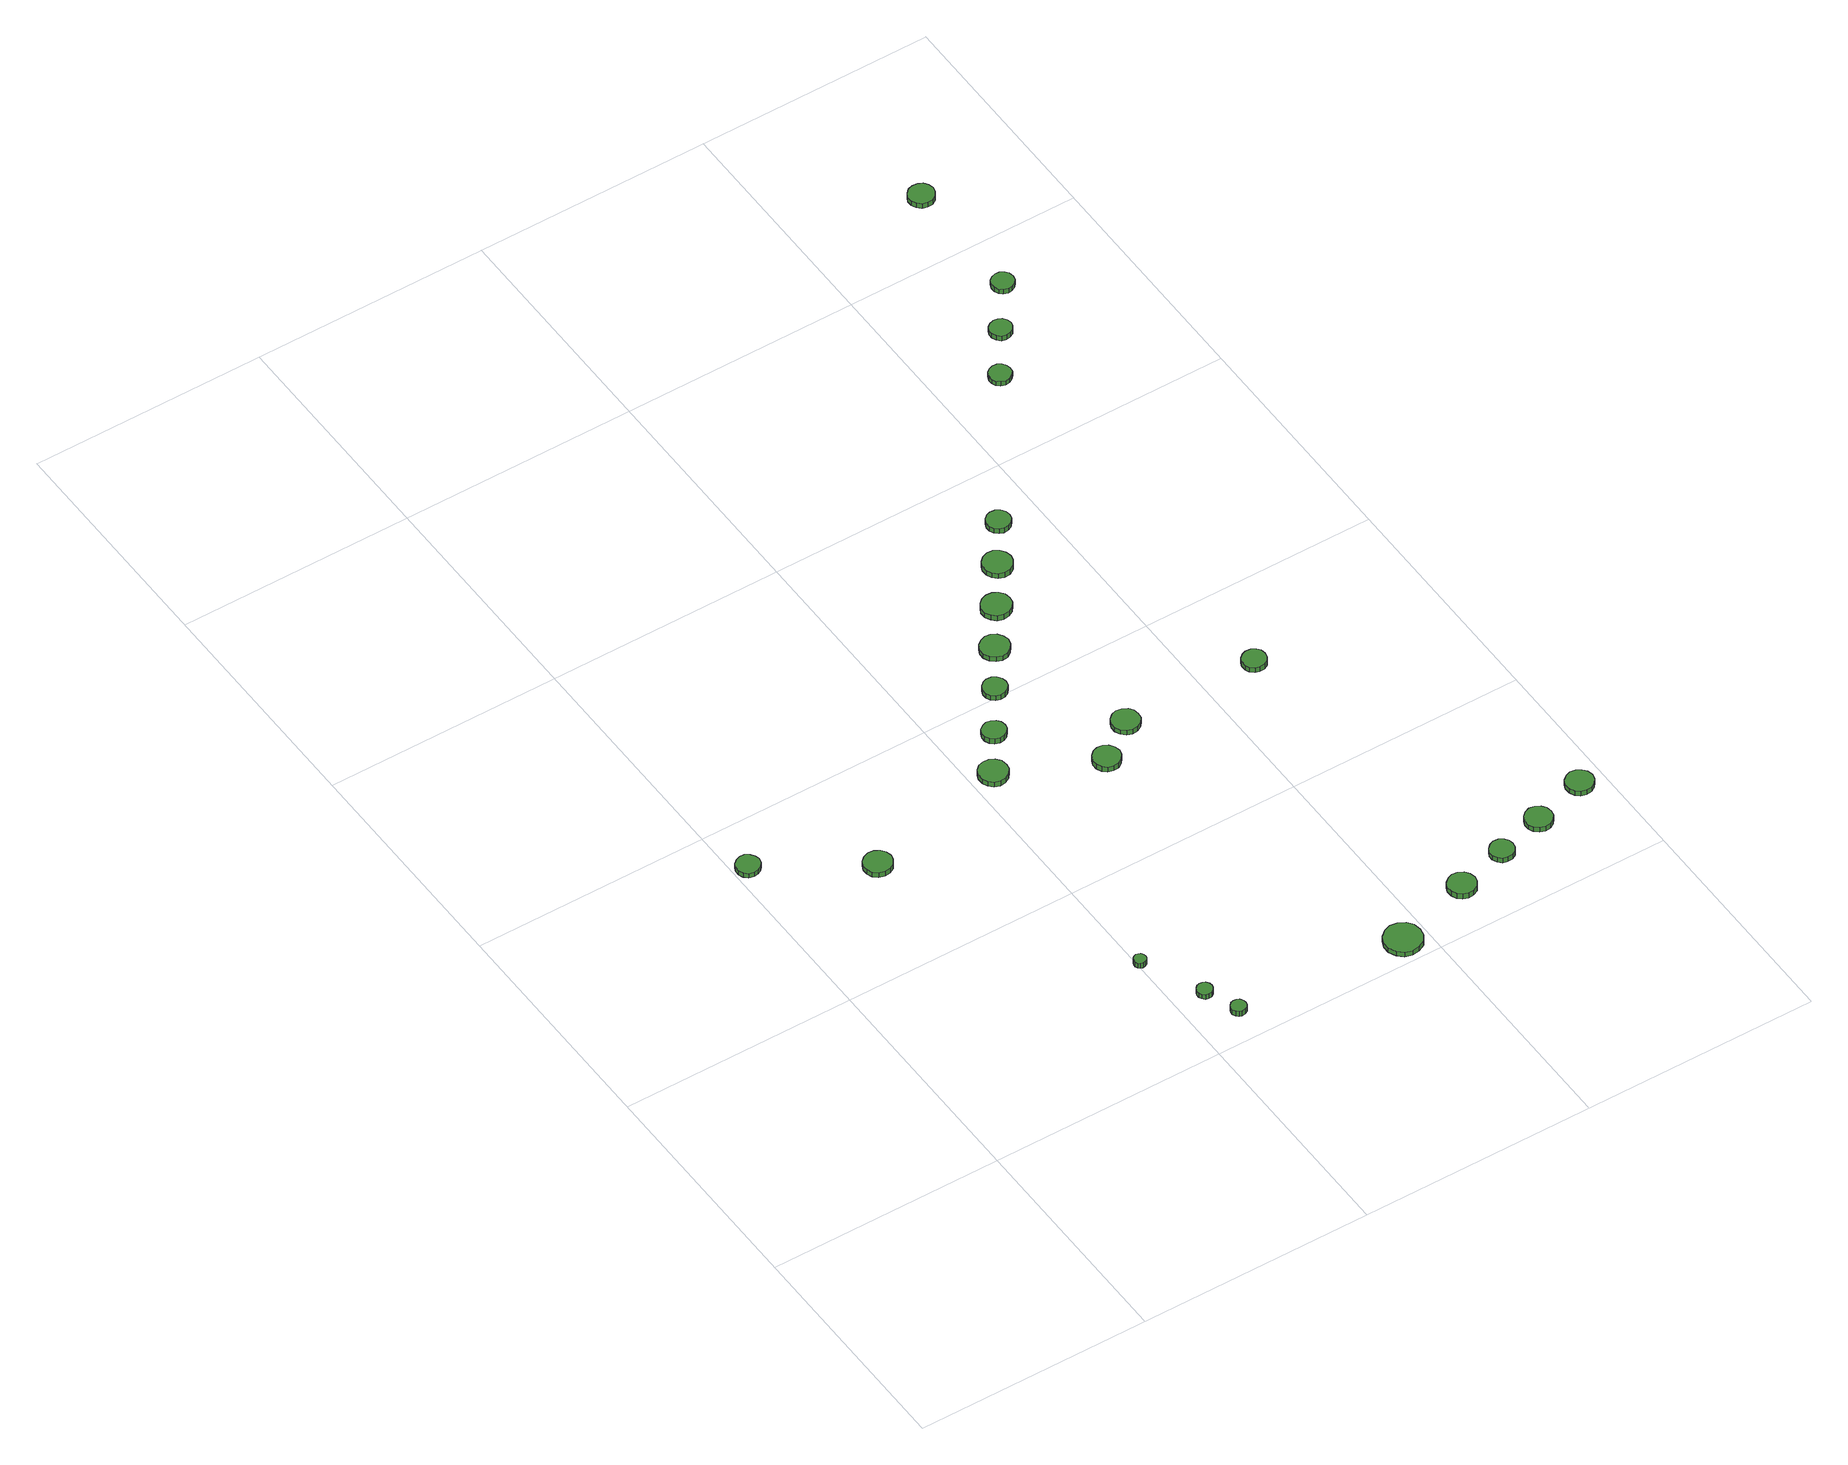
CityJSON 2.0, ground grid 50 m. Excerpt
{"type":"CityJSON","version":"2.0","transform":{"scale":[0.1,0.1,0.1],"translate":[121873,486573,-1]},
"CityObjects":{
"tree1":{"type":"SolitaryVegetationObject","attributes":{"function":"something"},"geometry":[{"type":"MultiSurface","lod":"1","boundaries":[[[0,1,2,3,4,5,6,7,8,9,10,11,12,13,14]],[[15,16,17,18,19,20,21,22,23,24,25,26,27,28,29]],[[0,29,28,1]],[[1,28,27,2]],[[2,27,26,3]],[[3,26,25,4]],[[4,25,24,5]],[[5,24,23,6]],[[6,23,22,7]],[[7,22,21,8]],[[8,21,20,9]],[[9,20,19,10]],[[10,19,18,11]],[[11,18,17,12]],[[12,17,16,13]],[[13,16,15,14]],[[14,15,29,0]]]}]},
"tree2":{"type":"SolitaryVegetationObject","attributes":{"function":"something"},"geometry":[{"type":"MultiSurface","lod":"1","boundaries":[[[30,31,32,33,34,35,36,37,38,39,40,41,42,43,44]],[[45,46,47,48,49,50,51,52,53,54,55,56,57,58,59]],[[30,59,58,31]],[[31,58,57,32]],[[32,57,56,33]],[[33,56,55,34]],[[34,55,54,35]],[[35,54,53,36]],[[36,53,52,37]],[[37,52,51,38]],[[38,51,50,39]],[[39,50,49,40]],[[40,49,48,41]],[[41,48,47,42]],[[42,47,46,43]],[[43,46,45,44]],[[44,45,59,30]]]}]},
"tree3":{"type":"SolitaryVegetationObject","attributes":{"function":"something"},"geometry":[{"type":"MultiSurface","lod":"1","boundaries":[[[60,61,62,63,64,65,66,67,68,69,70,71,72,73,74]],[[75,76,77,78,79,80,81,82,83,84,85,86,87,88,89]],[[60,89,88,61]],[[61,88,87,62]],[[62,87,86,63]],[[63,86,85,64]],[[64,85,84,65]],[[65,84,83,66]],[[66,83,82,67]],[[67,82,81,68]],[[68,81,80,69]],[[69,80,79,70]],[[70,79,78,71]],[[71,78,77,72]],[[72,77,76,73]],[[73,76,75,74]],[[74,75,89,60]]]}]},
"tree4":{"type":"SolitaryVegetationObject","attributes":{"function":"something"},"geometry":[{"type":"MultiSurface","lod":"1","boundaries":[[[90,91,92,93,94,95,96,97,98,99,100,101,102,103,104]],[[105,106,107,108,109,110,111,112,113,114,115,116,117,118,119]],[[90,119,118,91]],[[91,118,117,92]],[[92,117,116,93]],[[93,116,115,94]],[[94,115,114,95]],[[95,114,113,96]],[[96,113,112,97]],[[97,112,111,98]],[[98,111,110,99]],[[99,110,109,100]],[[100,109,108,101]],[[101,108,107,102]],[[102,107,106,103]],[[103,106,105,104]],[[104,105,119,90]]]}]},
"tree5":{"type":"SolitaryVegetationObject","attributes":{"function":"something"},"geometry":[{"type":"MultiSurface","lod":"1","boundaries":[[[120,121,122,123,124,125,126,127,128,129,130,131,132,133,134]],[[135,136,137,138,139,140,141,142,143,144,145,146,147,148,149]],[[120,149,148,121]],[[121,148,147,122]],[[122,147,146,123]],[[123,146,145,124]],[[124,145,144,125]],[[125,144,143,126]],[[126,143,142,127]],[[127,142,141,128]],[[128,141,140,129]],[[129,140,139,130]],[[130,139,138,131]],[[131,138,137,132]],[[132,137,136,133]],[[133,136,135,134]],[[134,135,149,120]]]}]},
"tree6":{"type":"SolitaryVegetationObject","attributes":{"function":"something"},"geometry":[{"type":"MultiSurface","lod":"1","boundaries":[[[150,151,152,153,154,155,156,157,158,159,160,161,162,163,164]],[[165,166,167,168,169,170,171,172,173,174,175,176,177,178,179]],[[150,179,178,151]],[[151,178,177,152]],[[152,177,176,153]],[[153,176,175,154]],[[154,175,174,155]],[[155,174,173,156]],[[156,173,172,157]],[[157,172,171,158]],[[158,171,170,159]],[[159,170,169,160]],[[160,169,168,161]],[[161,168,167,162]],[[162,167,166,163]],[[163,166,165,164]],[[164,165,179,150]]]}]},
"tree7":{"type":"SolitaryVegetationObject","attributes":{"function":"something"},"geometry":[{"type":"MultiSurface","lod":"1","boundaries":[[[180,181,182,183,184,185,186,187,188,189,190,191,192,193,194]],[[195,196,197,198,199,200,201,202,203,204,205,206,207,208,209]],[[180,209,208,181]],[[181,208,207,182]],[[182,207,206,183]],[[183,206,205,184]],[[184,205,204,185]],[[185,204,203,186]],[[186,203,202,187]],[[187,202,201,188]],[[188,201,200,189]],[[189,200,199,190]],[[190,199,198,191]],[[191,198,197,192]],[[192,197,196,193]],[[193,196,195,194]],[[194,195,209,180]]]}]},
"tree8":{"type":"SolitaryVegetationObject","attributes":{"function":"something"},"geometry":[{"type":"MultiSurface","lod":"1","boundaries":[[[210,211,212,213,214,215,216,217,218,219,220,221,222,223,224]],[[225,226,227,228,229,230,231,232,233,234,235,236,237,238,239]],[[210,239,238,211]],[[211,238,237,212]],[[212,237,236,213]],[[213,236,235,214]],[[214,235,234,215]],[[215,234,233,216]],[[216,233,232,217]],[[217,232,231,218]],[[218,231,230,219]],[[219,230,229,220]],[[220,229,228,221]],[[221,228,227,222]],[[222,227,226,223]],[[223,226,225,224]],[[224,225,239,210]]]}]},
"tree9":{"type":"SolitaryVegetationObject","attributes":{"function":"something"},"geometry":[{"type":"MultiSurface","lod":"1","boundaries":[[[240,241,242,243,244,245,246,247,248,249,250,251,252,253,254]],[[255,256,257,258,259,260,261,262,263,264,265,266,267,268,269]],[[240,269,268,241]],[[241,268,267,242]],[[242,267,266,243]],[[243,266,265,244]],[[244,265,264,245]],[[245,264,263,246]],[[246,263,262,247]],[[247,262,261,248]],[[248,261,260,249]],[[249,260,259,250]],[[250,259,258,251]],[[251,258,257,252]],[[252,257,256,253]],[[253,256,255,254]],[[254,255,269,240]]]}]},
"tree10":{"type":"SolitaryVegetationObject","attributes":{"function":"something"},"geometry":[{"type":"MultiSurface","lod":"1","boundaries":[[[270,271,272,273,274,275,276,277,278,279,280,281,282,283,284]],[[285,286,287,288,289,290,291,292,293,294,295,296,297,298,299]],[[270,299,298,271]],[[271,298,297,272]],[[272,297,296,273]],[[273,296,295,274]],[[274,295,294,275]],[[275,294,293,276]],[[276,293,292,277]],[[277,292,291,278]],[[278,291,290,279]],[[279,290,289,280]],[[280,289,288,281]],[[281,288,287,282]],[[282,287,286,283]],[[283,286,285,284]],[[284,285,299,270]]]}]},
"tree11":{"type":"SolitaryVegetationObject","attributes":{"function":"something"},"geometry":[{"type":"MultiSurface","lod":"1","boundaries":[[[300,301,302,303,304,305,306,307,308,309,310,311,312,313,314]],[[315,316,317,318,319,320,321,322,323,324,325,326,327,328,329]],[[300,329,328,301]],[[301,328,327,302]],[[302,327,326,303]],[[303,326,325,304]],[[304,325,324,305]],[[305,324,323,306]],[[306,323,322,307]],[[307,322,321,308]],[[308,321,320,309]],[[309,320,319,310]],[[310,319,318,311]],[[311,318,317,312]],[[312,317,316,313]],[[313,316,315,314]],[[314,315,329,300]]]}]},
"tree12":{"type":"SolitaryVegetationObject","attributes":{"function":"something"},"geometry":[{"type":"MultiSurface","lod":"1","boundaries":[[[330,331,332,333,334,335,336,337,338,339,340,341,342,343,344]],[[345,346,347,348,349,350,351,352,353,354,355,356,357,358,359]],[[330,359,358,331]],[[331,358,357,332]],[[332,357,356,333]],[[333,356,355,334]],[[334,355,354,335]],[[335,354,353,336]],[[336,353,352,337]],[[337,352,351,338]],[[338,351,350,339]],[[339,350,349,340]],[[340,349,348,341]],[[341,348,347,342]],[[342,347,346,343]],[[343,346,345,344]],[[344,345,359,330]]]}]},
"tree13":{"type":"SolitaryVegetationObject","attributes":{"function":"something"},"geometry":[{"type":"MultiSurface","lod":"1","boundaries":[[[360,361,362,363,364,365,366,367,368,369,370,371,372,373,374]],[[375,376,377,378,379,380,381,382,383,384,385,386,387,388,389]],[[360,389,388,361]],[[361,388,387,362]],[[362,387,386,363]],[[363,386,385,364]],[[364,385,384,365]],[[365,384,383,366]],[[366,383,382,367]],[[367,382,381,368]],[[368,381,380,369]],[[369,380,379,370]],[[370,379,378,371]],[[371,378,377,372]],[[372,377,376,373]],[[373,376,375,374]],[[374,375,389,360]]]}]},
"tree14":{"type":"SolitaryVegetationObject","attributes":{"function":"something"},"geometry":[{"type":"MultiSurface","lod":"1","boundaries":[[[390,391,392,393,394,395,396,397,398,399,400,401,402,403,404]],[[405,406,407,408,409,410,411,412,413,414,415,416,417,418,419]],[[390,419,418,391]],[[391,418,417,392]],[[392,417,416,393]],[[393,416,415,394]],[[394,415,414,395]],[[395,414,413,396]],[[396,413,412,397]],[[397,412,411,398]],[[398,411,410,399]],[[399,410,409,400]],[[400,409,408,401]],[[401,408,407,402]],[[402,407,406,403]],[[403,406,405,404]],[[404,405,419,390]]]}]},
"tree15":{"type":"SolitaryVegetationObject","attributes":{"function":"something"},"geometry":[{"type":"MultiSurface","lod":"1","boundaries":[[[420,421,422,423,424,425,426,427,428,429,430,431,432,433,434]],[[435,436,437,438,439,440,441,442,443,444,445,446,447,448,449]],[[420,449,448,421]],[[421,448,447,422]],[[422,447,446,423]],[[423,446,445,424]],[[424,445,444,425]],[[425,444,443,426]],[[426,443,442,427]],[[427,442,441,428]],[[428,441,440,429]],[[429,440,439,430]],[[430,439,438,431]],[[431,438,437,432]],[[432,437,436,433]],[[433,436,435,434]],[[434,435,449,420]]]}]},
"tree16":{"type":"SolitaryVegetationObject","attributes":{"function":"something"},"geometry":[{"type":"MultiSurface","lod":"1","boundaries":[[[450,451,452,453,454,455,456,457,458,459,460,461,462,463,464]],[[465,466,467,468,469,470,471,472,473,474,475,476,477,478,479]],[[450,479,478,451]],[[451,478,477,452]],[[452,477,476,453]],[[453,476,475,454]],[[454,475,474,455]],[[455,474,473,456]],[[456,473,472,457]],[[457,472,471,458]],[[458,471,470,459]],[[459,470,469,460]],[[460,469,468,461]],[[461,468,467,462]],[[462,467,466,463]],[[463,466,465,464]],[[464,465,479,450]]]}]},
"tree17":{"type":"SolitaryVegetationObject","attributes":{"function":"something"},"geometry":[{"type":"MultiSurface","lod":"1","boundaries":[[[480,481,482,483,484,485,486,487,488,489,490,491,492,493,494]],[[495,496,497,498,499,500,501,502,503,504,505,506,507,508,509]],[[480,509,508,481]],[[481,508,507,482]],[[482,507,506,483]],[[483,506,505,484]],[[484,505,504,485]],[[485,504,503,486]],[[486,503,502,487]],[[487,502,501,488]],[[488,501,500,489]],[[489,500,499,490]],[[490,499,498,491]],[[491,498,497,492]],[[492,497,496,493]],[[493,496,495,494]],[[494,495,509,480]]]}]},
"tree18":{"type":"SolitaryVegetationObject","attributes":{"function":"something"},"geometry":[{"type":"MultiSurface","lod":"1","boundaries":[[[510,511,512,513,514,515,516,517,518,519,520,521,522,523,524]],[[525,526,527,528,529,530,531,532,533,534,535,536,537,538,539]],[[510,539,538,511]],[[511,538,537,512]],[[512,537,536,513]],[[513,536,535,514]],[[514,535,534,515]],[[515,534,533,516]],[[516,533,532,517]],[[517,532,531,518]],[[518,531,530,519]],[[519,530,529,520]],[[520,529,528,521]],[[521,528,527,522]],[[522,527,526,523]],[[523,526,525,524]],[[524,525,539,510]]]}]},
"tree19":{"type":"SolitaryVegetationObject","attributes":{"function":"something"},"geometry":[{"type":"MultiSurface","lod":"1","boundaries":[[[540,541,542,543,544,545,546,547,548,549,550,551,552,553,554]],[[555,556,557,558,559,560,561,562,563,564,565,566,567,568,569]],[[540,569,568,541]],[[541,568,567,542]],[[542,567,566,543]],[[543,566,565,544]],[[544,565,564,545]],[[545,564,563,546]],[[546,563,562,547]],[[547,562,561,548]],[[548,561,560,549]],[[549,560,559,550]],[[550,559,558,551]],[[551,558,557,552]],[[552,557,556,553]],[[553,556,555,554]],[[554,555,569,540]]]}]},
"tree20":{"type":"SolitaryVegetationObject","attributes":{"function":"something"},"geometry":[{"type":"MultiSurface","lod":"1","boundaries":[[[570,571,572,573,574,575,576,577,578,579,580,581,582,583,584]],[[585,586,587,588,589,590,591,592,593,594,595,596,597,598,599]],[[570,599,598,571]],[[571,598,597,572]],[[572,597,596,573]],[[573,596,595,574]],[[574,595,594,575]],[[575,594,593,576]],[[576,593,592,577]],[[577,592,591,578]],[[578,591,590,579]],[[579,590,589,580]],[[580,589,588,581]],[[581,588,587,582]],[[582,587,586,583]],[[583,586,585,584]],[[584,585,599,570]]]}]},
"tree21":{"type":"SolitaryVegetationObject","attributes":{"function":"something"},"geometry":[{"type":"MultiSurface","lod":"1","boundaries":[[[600,601,602,603,604,605,606,607,608,609,610,611,612,613,614]],[[615,616,617,618,619,620,621,622,623,624,625,626,627,628,629]],[[600,629,628,601]],[[601,628,627,602]],[[602,627,626,603]],[[603,626,625,604]],[[604,625,624,605]],[[605,624,623,606]],[[606,623,622,607]],[[607,622,621,608]],[[608,621,620,609]],[[609,620,619,610]],[[610,619,618,611]],[[611,618,617,612]],[[612,617,616,613]],[[613,616,615,614]],[[614,615,629,600]]]}]},
"tree22":{"type":"SolitaryVegetationObject","attributes":{"function":"something"},"geometry":[{"type":"MultiSurface","lod":"1","boundaries":[[[630,631,632,633,634,635,636,637,638,639,640,641,642,643,644]],[[645,646,647,648,649,650,651,652,653,654,655,656,657,658,659]],[[630,659,658,631]],[[631,658,657,632]],[[632,657,656,633]],[[633,656,655,634]],[[634,655,654,635]],[[635,654,653,636]],[[636,653,652,637]],[[637,652,651,638]],[[638,651,650,639]],[[639,650,649,640]],[[640,649,648,641]],[[641,648,647,642]],[[642,647,646,643]],[[643,646,645,644]],[[644,645,659,630]]]}]},
"tree23":{"type":"SolitaryVegetationObject","attributes":{"function":"something"},"geometry":[{"type":"MultiSurface","lod":"1","boundaries":[[[660,661,662,663,664,665,666,667,668,669,670,671,672,673,674]],[[675,676,677,678,679,680,681,682,683,684,685,686,687,688,689]],[[660,689,688,661]],[[661,688,687,662]],[[662,687,686,663]],[[663,686,685,664]],[[664,685,684,665]],[[665,684,683,666]],[[666,683,682,667]],[[667,682,681,668]],[[668,681,680,669]],[[669,680,679,670]],[[670,679,678,671]],[[671,678,677,672]],[[672,677,676,673]],[[673,676,675,674]],[[674,675,689,660]]]}]},
"tree24":{"type":"SolitaryVegetationObject","attributes":{"function":"something"},"geometry":[{"type":"MultiSurface","lod":"1","boundaries":[[[690,691,692,693,694,695,696,697,698,699,700,701,702,703,704]],[[705,706,707,708,709,710,711,712,713,714,715,716,717,718,719]],[[690,719,718,691]],[[691,718,717,692]],[[692,717,716,693]],[[693,716,715,694]],[[694,715,714,695]],[[695,714,713,696]],[[696,713,712,697]],[[697,712,711,698]],[[698,711,710,699]],[[699,710,709,700]],[[700,709,708,701]],[[701,708,707,702]],[[702,707,706,703]],[[703,706,705,704]],[[704,705,719,690]]]}]}
},
"vertices":[
[55,888,19],[52,898,19],[46,906,19],[37,912,19],[27,913,19],[17,909,19],[9,902,19],[5,893,19],[5,882,19],[9,873,19],[17,866,19],[27,863,19],[37,864,19],[46,869,19],[52,877,19],[52,877,8],[46,869,8],[37,864,8],[27,863,8],[17,866,8],[9,873,8],[5,882,8],[5,893,8],[9,902,8],[17,909,8],[27,913,8],[37,912,8],[46,906,8],[52,898,8],[55,888,8],
[262,753,26],[259,765,26],[252,775,26],[241,781,26],[229,782,26],[217,778,26],[208,770,26],[203,759,26],[203,747,26],[208,735,26],[217,727,26],[229,724,26],[241,725,26],[252,731,26],[259,741,26],[259,741,14],[252,731,14],[241,725,14],[229,724,14],[217,727,14],[208,735,14],[203,747,14],[203,759,14],[208,770,14],[217,778,14],[229,782,14],[241,781,14],[252,775,14],[259,765,14],[262,753,14],
[512,267,32],[511,272,32],[508,277,32],[503,279,32],[498,280,32],[493,278,32],[489,275,32],[487,270,32],[487,264,32],[489,259,32],[493,256,32],[498,254,32],[503,255,32],[508,257,32],[511,262,32],[511,262,19],[508,257,19],[503,255,19],[498,254,19],[493,256,19],[489,259,19],[487,264,19],[487,270,19],[489,275,19],[493,278,19],[498,280,19],[503,279,19],[508,277,19],[511,272,19],[512,267,19],
[575,137,29],[574,144,29],[570,150,29],[564,153,29],[557,154,29],[551,152,29],[546,147,29],[543,141,29],[543,134,29],[546,128,29],[551,123,29],[557,121,29],[564,122,29],[570,125,29],[574,131,29],[574,131,17],[570,125,17],[564,122,17],[557,121,17],[551,123,17],[546,128,17],[543,134,17],[543,141,17],[546,147,17],[551,152,17],[557,154,17],[564,153,17],[570,150,17],[574,144,17],[575,137,17],
[603,65,30],[602,71,30],[598,77,30],[592,80,30],[585,81,30],[579,79,30],[574,74,30],[571,68,30],[571,62,30],[574,56,30],[579,51,30],[585,49,30],[592,50,30],[598,53,30],[602,58,30],[602,58,17],[598,53,17],[592,50,17],[585,49,17],[579,51,17],[574,56,17],[571,62,17],[571,68,17],[574,74,17],[579,79,17],[585,81,17],[592,80,17],[598,77,17],[602,71,17],[603,65,17],
[571,827,29],[569,840,29],[561,850,29],[550,856,29],[538,857,29],[526,854,29],[517,845,29],[512,834,29],[512,821,29],[517,810,29],[526,801,29],[538,797,29],[550,799,29],[561,805,29],[569,815,29],[569,815,16],[561,805,16],[550,799,16],[538,797,16],[526,801,16],[517,810,16],[512,821,16],[512,834,16],[517,845,16],[526,854,16],[538,857,16],[550,856,16],[561,850,16],[569,840,16],[571,827,16],
[627,916,27],[625,926,27],[619,934,27],[610,939,27],[600,941,27],[590,937,27],[582,931,27],[578,921,27],[578,911,27],[582,902,27],[590,895,27],[600,892,27],[610,893,27],[619,898,27],[625,906,27],[625,906,14],[619,898,14],[610,893,14],[600,892,14],[590,895,14],[582,902,14],[578,911,14],[578,921,14],[582,931,14],[590,937,14],[600,941,14],[610,939,14],[619,934,14],[625,926,14],[627,916,14],
[984,47,23],[981,63,23],[972,76,23],[957,84,23],[941,86,23],[926,81,23],[914,70,23],[907,55,23],[907,39,23],[914,24,23],[926,13,23],[941,8,23],[957,10,23],[972,18,23],[981,31,23],[981,31,11],[972,18,11],[957,10,11],[941,8,11],[926,13,11],[914,24,11],[907,39,11],[907,55,11],[914,70,11],[926,81,11],[941,86,11],[957,84,11],[972,76,11],[981,63,11],[984,47,11],
[767,739,31],[764,751,31],[757,761,31],[747,767,31],[735,768,31],[724,764,31],[715,756,31],[710,745,31],[710,733,31],[715,722,31],[724,714,31],[735,711,31],[747,712,31],[757,718,31],[764,728,31],[764,728,18],[757,718,18],[747,712,18],[735,711,18],[724,714,18],[715,722,18],[710,733,18],[710,745,18],[715,756,18],[724,764,18],[735,768,18],[747,767,18],[757,761,18],[764,751,18],[767,739,18],
[692,1011,24],[690,1021,24],[684,1030,24],[675,1035,24],[664,1036,24],[655,1033,24],[647,1026,24],[643,1016,24],[643,1006,24],[647,997,24],[655,990,24],[664,987,24],[675,988,24],[684,993,24],[690,1001,24],[690,1001,11],[684,993,11],[675,988,11],[664,987,11],[655,990,11],[647,997,11],[643,1006,11],[643,1016,11],[647,1026,11],[655,1033,11],[664,1036,11],[675,1035,11],[684,1030,11],[690,1021,11],[692,1011,11],
[757,1101,22],[754,1113,22],[747,1123,22],[736,1130,22],[724,1131,22],[712,1127,22],[702,1119,22],[697,1107,22],[697,1095,22],[702,1083,22],[712,1075,22],[724,1071,22],[736,1072,22],[747,1079,22],[754,1089,22],[754,1089,10],[747,1079,10],[736,1072,10],[724,1071,10],[712,1075,10],[702,1083,10],[697,1095,10],[697,1107,10],[702,1119,10],[712,1127,10],[724,1131,10],[736,1130,10],[747,1123,10],[754,1113,10],[757,1101,10],
[849,799,31],[847,811,31],[840,820,31],[829,826,31],[817,828,31],[806,824,31],[797,816,31],[792,805,31],[792,793,31],[797,782,31],[806,774,31],[817,770,31],[829,771,31],[840,777,31],[847,787,31],[847,787,19],[840,777,19],[829,771,19],[817,770,19],[806,774,19],[797,782,19],[792,793,19],[792,805,19],[797,816,19],[806,824,19],[817,828,19],[829,826,19],[840,820,19],[847,811,19],[849,799,19],
[820,1191,20],[818,1203,20],[810,1214,20],[799,1220,20],[786,1221,20],[774,1217,20],[765,1209,20],[759,1197,20],[759,1184,20],[765,1173,20],[774,1164,20],[786,1160,20],[799,1162,20],[810,1168,20],[818,1178,20],[818,1178,7],[810,1168,7],[799,1162,7],[786,1160,7],[774,1164,7],[765,1173,7],[759,1184,7],[759,1197,7],[765,1209,7],[774,1217,7],[786,1221,7],[799,1220,7],[810,1214,7],[818,1203,7],[820,1191,7],
[1147,107,18],[1144,119,18],[1137,129,18],[1126,135,18],[1114,136,18],[1103,132,18],[1094,124,18],[1089,113,18],[1089,101,18],[1094,90,18],[1103,82,18],[1114,78,18],[1126,79,18],[1137,85,18],[1144,95,18],[1144,95,5],[1137,85,5],[1126,79,5],[1114,78,5],[1103,82,5],[1094,90,5],[1089,101,5],[1089,113,5],[1094,124,5],[1103,132,5],[1114,136,5],[1126,135,5],[1137,129,5],[1144,119,5],[1147,107,5],
[882,1280,20],[879,1293,20],[872,1303,20],[861,1310,20],[848,1311,20],[836,1307,20],[827,1298,20],[822,1287,20],[822,1274,20],[827,1263,20],[836,1254,20],[848,1250,20],[861,1251,20],[872,1258,20],[879,1268,20],[879,1268,7],[872,1258,7],[861,1251,7],[848,1250,7],[836,1254,7],[827,1263,7],[822,1274,7],[822,1287,7],[827,1298,7],[836,1307,7],[848,1311,7],[861,1310,7],[872,1303,7],[879,1293,7],[882,1280,7],
[1255,141,17],[1253,151,17],[1247,159,17],[1238,165,17],[1227,166,17],[1217,162,17],[1210,155,17],[1205,146,17],[1205,136,17],[1210,126,17],[1217,119,17],[1227,116,17],[1238,117,17],[1247,122,17],[1253,131,17],[1253,131,5],[1247,122,5],[1238,117,5],[1227,116,5],[1217,119,5],[1210,126,5],[1205,136,5],[1205,146,5],[1210,155,5],[1217,162,5],[1227,166,5],[1238,165,5],[1247,159,5],[1253,151,5],[1255,141,5],
[939,1371,20],[937,1381,20],[931,1390,20],[922,1395,20],[911,1396,20],[902,1393,20],[894,1386,20],[890,1376,20],[890,1366,20],[894,1357,20],[902,1350,20],[911,1347,20],[922,1348,20],[931,1353,20],[937,1361,20],[937,1361,7],[931,1353,7],[922,1348,7],[911,1347,7],[902,1350,7],[894,1357,7],[890,1366,7],[890,1376,7],[894,1386,7],[902,1393,7],[911,1396,7],[922,1395,7],[931,1390,7],[937,1381,7],[939,1371,7],
[1136,801,26],[1134,812,26],[1128,820,26],[1119,825,26],[1108,826,26],[1099,823,26],[1091,816,26],[1087,807,26],[1087,796,26],[1091,787,26],[1099,780,26],[1108,777,26],[1119,778,26],[1128,783,26],[1134,791,26],[1134,791,13],[1128,783,13],[1119,778,13],[1108,777,13],[1099,780,13],[1091,787,13],[1087,796,13],[1087,807,13],[1091,816,13],[1099,823,13],[1108,826,13],[1119,825,13],[1128,820,13],[1134,812,13],[1136,801,13],
[1361,171,17],[1359,183,17],[1352,192,17],[1342,198,17],[1330,200,17],[1319,196,17],[1310,188,17],[1305,177,17],[1305,165,17],[1310,155,17],[1319,147,17],[1330,143,17],[1342,144,17],[1352,150,17],[1359,160,17],[1359,160,5],[1352,150,5],[1342,144,5],[1330,143,5],[1319,147,5],[1310,155,5],[1305,165,5],[1305,177,5],[1310,188,5],[1319,196,5],[1330,200,5],[1342,198,5],[1352,192,5],[1359,183,5],[1361,171,5],
[1478,207,17],[1475,219,17],[1468,228,17],[1458,234,17],[1446,236,17],[1435,232,17],[1426,224,17],[1421,213,17],[1421,201,17],[1426,190,17],[1435,182,17],[1446,179,17],[1458,180,17],[1468,186,17],[1475,196,17],[1475,196,5],[1468,186,5],[1458,180,5],[1446,179,5],[1435,182,5],[1426,190,5],[1421,201,5],[1421,213,5],[1426,224,5],[1435,232,5],[1446,236,5],[1458,234,5],[1468,228,5],[1475,219,5],[1478,207,5],
[1151,1687,19],[1149,1696,19],[1143,1704,19],[1135,1709,19],[1125,1710,19],[1116,1707,19],[1109,1701,19],[1105,1692,19],[1105,1682,19],[1109,1673,19],[1116,1667,19],[1125,1664,19],[1135,1665,19],[1143,1670,19],[1149,1677,19],[1149,1677,7],[1143,1670,7],[1135,1665,7],[1125,1664,7],[1116,1667,7],[1109,1673,7],[1105,1682,7],[1105,1692,7],[1109,1701,7],[1116,1707,7],[1125,1710,7],[1135,1709,7],[1143,1704,7],[1149,1696,7],[1151,1687,7],
[1217,1784,19],[1215,1794,19],[1209,1802,19],[1201,1806,19],[1192,1807,19],[1182,1804,19],[1175,1798,19],[1171,1789,19],[1171,1780,19],[1175,1771,19],[1182,1764,19],[1192,1762,19],[1201,1763,19],[1209,1767,19],[1215,1775,19],[1215,1775,7],[1209,1767,7],[1201,1763,7],[1192,1762,7],[1182,1764,7],[1175,1771,7],[1171,1780,7],[1171,1789,7],[1175,1798,7],[1182,1804,7],[1192,1807,7],[1201,1806,7],[1209,1802,7],[1215,1794,7],[1217,1784,7],
[1287,1883,19],[1285,1893,19],[1280,1900,19],[1271,1905,19],[1262,1906,19],[1252,1903,19],[1245,1897,19],[1241,1888,19],[1241,1878,19],[1245,1869,19],[1252,1863,19],[1262,1860,19],[1271,1861,19],[1280,1866,19],[1285,1873,19],[1285,1873,7],[1280,1866,7],[1271,1861,7],[1262,1860,7],[1252,1863,7],[1245,1869,7],[1241,1878,7],[1241,1888,7],[1245,1897,7],[1252,1903,7],[1262,1906,7],[1271,1905,7],[1280,1900,7],[1285,1893,7],[1287,1883,7],
[1289,2156,19],[1286,2167,19],[1280,2176,19],[1270,2181,19],[1259,2182,19],[1248,2179,19],[1240,2171,19],[1235,2161,19],[1235,2150,19],[1240,2140,19],[1248,2132,19],[1259,2129,19],[1270,2130,19],[1280,2136,19],[1286,2145,19],[1286,2145,7],[1280,2136,7],[1270,2130,7],[1259,2129,7],[1248,2132,7],[1240,2140,7],[1235,2150,7],[1235,2161,7],[1240,2171,7],[1248,2179,7],[1259,2182,7],[1270,2181,7],[1280,2176,7],[1286,2167,7],[1289,2156,7]
]}
